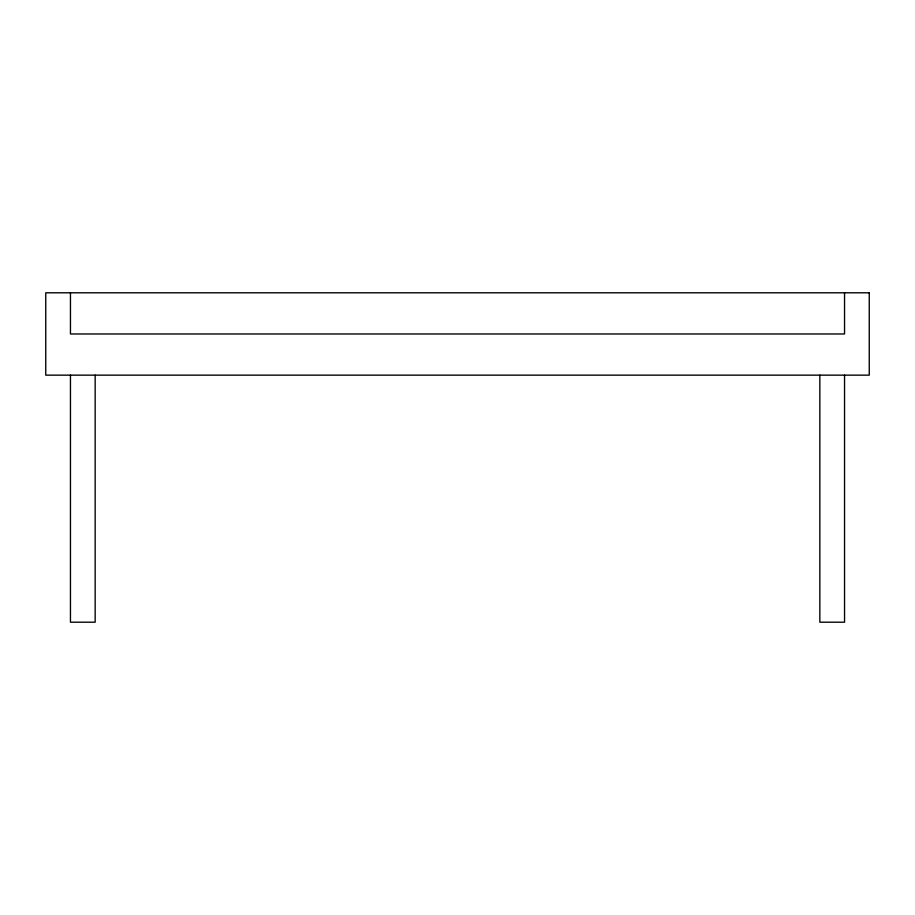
<?xml version="1.0" encoding="UTF-8"?>
<svg xmlns="http://www.w3.org/2000/svg" width="915" height="915" viewBox="0 0 915 915"><rect width="100%" height="100%" fill="white"/><g stroke="black" fill="none" stroke-linecap="round" stroke-linejoin="round"><path stroke-width="1.37" d="M844.545 292.8L844.545 333.975L70.455 333.975L70.455 292.8M844.545 375.15L844.545 622.2L819.84 622.2L819.84 375.15M95.16 375.15L95.16 622.2L70.455 622.2L70.455 375.15M869.25 292.8L45.75 292.8L45.75 375.15L869.25 375.15L869.25 292.8"/></g></svg>
